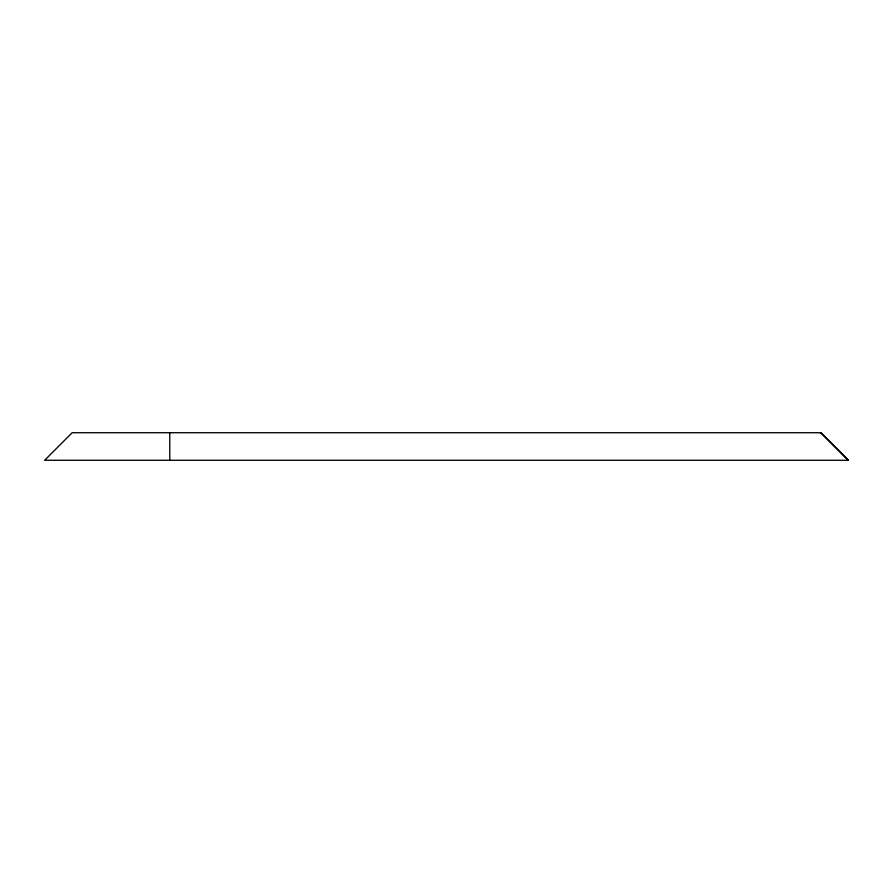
<?xml version="1.0" encoding="UTF-8"?>
<svg xmlns="http://www.w3.org/2000/svg" width="893" height="893" viewBox="0 0 893 893"><rect width="100%" height="100%" fill="white"/><g stroke="black" fill="none" stroke-linecap="round" stroke-linejoin="round"><path stroke-width="1.34" d="M820.823 432.725L72.177 432.725L44.65 460.275L848.35 460.275L820.823 432.725L848.35 460.275M169.77 432.725L169.77 460.275"/></g></svg>
